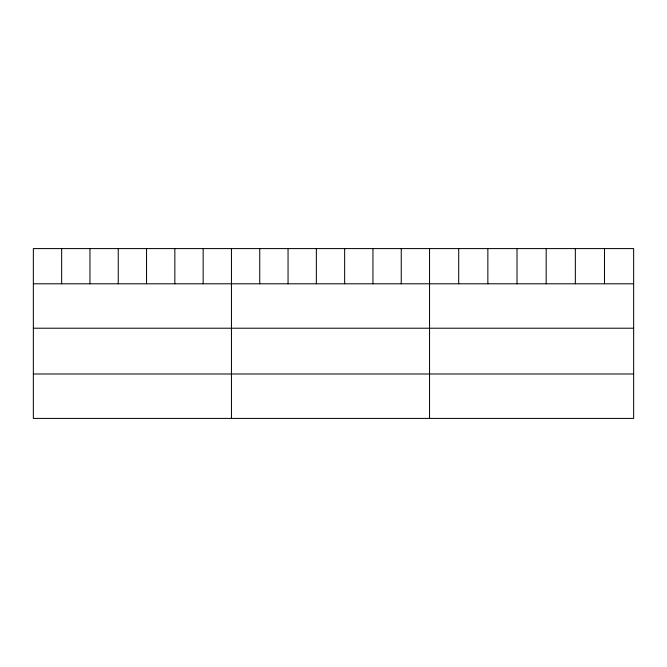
<?xml version="1.0" encoding="UTF-8"?>
<svg xmlns="http://www.w3.org/2000/svg" width="667" height="667" viewBox="0 0 667 667"><rect width="100%" height="100%" fill="white"/><g stroke="black" fill="none" stroke-linecap="round" stroke-linejoin="round"><path stroke-width="1" d="M633.65 283.792L633.65 418.409L33.35 418.409L33.35 248.591L633.65 248.591L633.65 283.792L33.35 283.792M33.35 328.214L633.65 328.214M33.35 373.987L633.65 373.987M604.494 248.591L604.494 283.792M575.338 248.591L575.338 283.792M546.181 248.591L546.181 283.792M517.017 248.591L517.017 283.792M487.86 248.591L487.86 283.792M458.704 248.591L458.704 283.792M429.548 248.591L429.548 418.409M401.251 248.591L401.251 283.792M372.945 248.591L372.945 283.792M344.647 248.591L344.647 283.792M316.35 248.591L316.35 283.792M288.052 248.591L288.052 283.792M259.746 248.591L259.746 283.792M231.449 248.591L231.449 418.409M203.152 248.591L203.152 283.792M174.846 248.591L174.846 283.792M146.548 248.591L146.548 283.792M118.251 248.591L118.251 283.792M89.953 248.591L89.953 283.792M61.647 248.591L61.647 283.792"/></g></svg>
